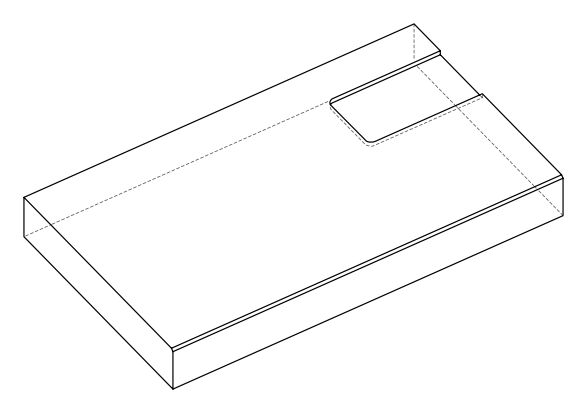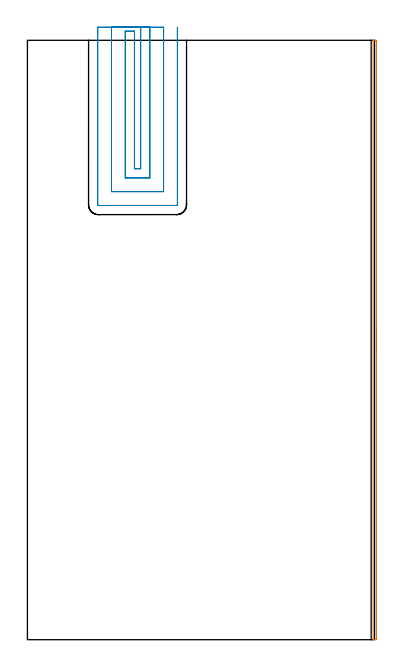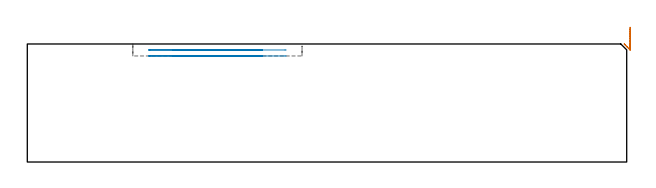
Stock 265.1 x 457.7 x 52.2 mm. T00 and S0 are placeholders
(PLAN: 2 operations, 1 tool changes, 8.9 min)
(1 AREA_MILL | FG_CHAMFER_SURFACE | UGT0205_001 | 3.82 min | 1547 mm3)
(2 MILL_SLOT | SLOT_PARTIAL_RECTANGULAR | UGT0201_103 | Follow Part, ap 3.5, ae 75% | 5.09 min | 52643 mm3)
(TOOL UGT0205_001 | Chamfer Mill 20 x 3 x 45 deg. | D20 FL50 Z2)
(TOOL UGT0201_103 | End Mill 14 mm | D14 FL19 Z2)
(OP 1 AREA_MILL)
G17 G21 G94 G90
T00 M6
G54
G17 G0 G90 X266.6 Y238.85 S1061 M3
G43 Z62.2 H0
Z59.6
G94 G1 Y238.812 Z58.728 F250.
Y238.698 Z57.863
Y238.509 Z57.012
Y238.247 Z56.18
Y237.913 Z55.374
Y237.51 Z54.6
Y237.041 Z53.864
Y236.51 Z53.172
Y235.921 Z52.529
Y235.278 Z51.94
Y234.586 Z51.408
Y233.85 Z50.94
Y233.076 Z50.537
Y232.27 Z50.203
Y231.438 Z49.941
Y230.586 Z49.752
Y229.722 Z49.638
Y228.85 Z49.6
Y0.617
X266.599 Y0.384 Z49.601
X266.591 Y0.003 Z49.605
X266.514 Y0. Z49.682
X265.3 Z50.895
X264.321 Z51.879
X264.006 Y0.01 Z52.193
X264. Y0.17 Z52.2
Y457.53
X264.006 Y457.69 Z52.193
X264.321 Y457.7 Z51.878
X264.629 Z51.57
X265.3 Z50.895
X266.514 Z49.682
X266.591 Y457.697 Z49.605
X266.6 Y457.316 Z49.6
Y228.85
Y227.978 Z49.638
Y227.113 Z49.752
Y226.262 Z49.941
Y225.43 Z50.203
Y224.624 Z50.537
Y223.85 Z50.94
Y223.114 Z51.408
Y222.422 Z51.94
Y221.779 Z52.529
Y221.19 Z53.172
Y220.658 Z53.864
Y220.19 Z54.6
Y219.787 Z55.374
Y219.453 Z56.18
Y219.191 Z57.012
Y219.002 Z57.863
Y218.888 Z58.728
Y218.85 Z59.6
G0 Z62.2
M5
M2
(OP 2 MILL_SLOT)
G17 G21 G94 G90
T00 M6
G54
G17 G0 G90 X86.5 Y467.7 S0 M3
G43 Z62.2 H0
Z49.55
G94 G1 Y464.7 F250.
Y359.6 F500.
X81.7
Y464.7
X74.7
Y352.6
X93.5
Y464.7
Y467.7 F250.
X64.2
Y464.7
Y342.1 F500.
X104.
Y464.7
Y467.7 F250.
X53.7
Y464.7
Y332.1 F500.
G3 X54.2 Y331.6 R0.5
G1 X114.
G3 X114.5 Y332.1 R0.5
G1 Y464.7
Y467.7 F250.
G0 X86.5 Z46.9
G1 Y464.7
Y359.6 F500.
X81.7
Y464.7
X74.7
Y352.6
X93.5
Y464.7
Y467.7 F250.
X64.2
Y464.7
Y342.1 F500.
X104.
Y464.7
Y467.7 F250.
X53.7
Y464.7
Y332.1 F500.
G3 X54.2 Y331.6 R0.5
G1 X114.
G3 X114.5 Y332.1 R0.5
G1 Y464.7
Y467.7 F250.
G0 Z62.2
M5
M2
